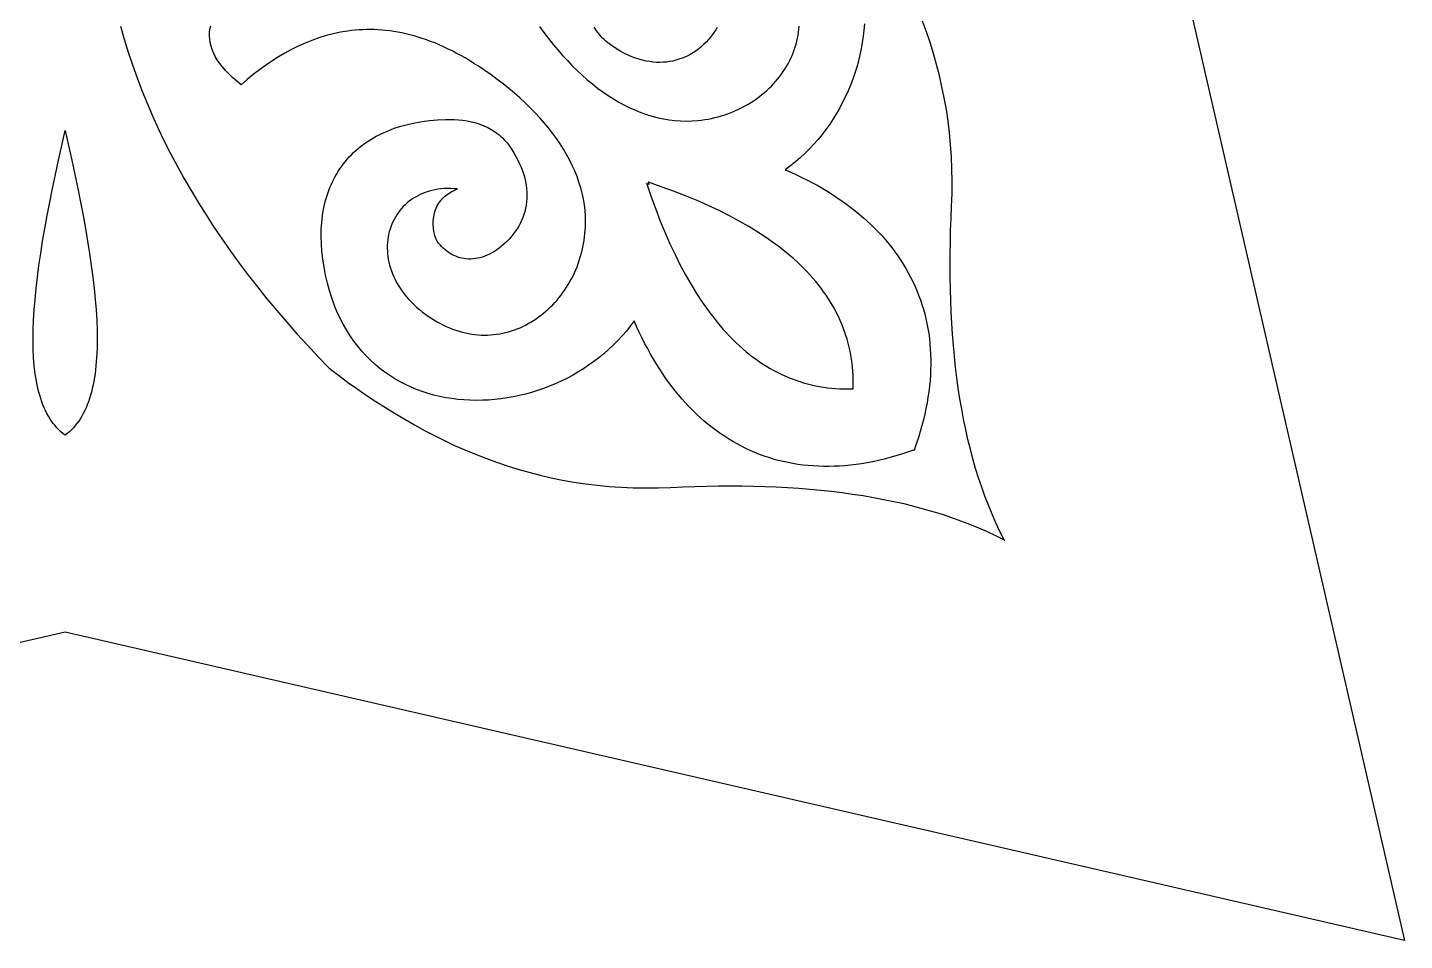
# Model space of a CAD drawing. Extents: x -159 to 159, y -159 to 159.
# Drawn here: x -4.5 to 159.1, y -159.1 to -50.7 of the extents above; entities that cross this region are included whole.
import ezdxf

# ---------------------------------------------------------------- set-up
doc = ezdxf.new("R2010")
doc.units = 0
doc.layers.add('LAYER_1', color=18, linetype='CONTINUOUS')

msp = doc.modelspace()

# ---------------------------------------------------------------- linework, layer by layer
at = {"layer": 'LAYER_1'}
for points in [[(159.1, -159.1), (0, -122.5), (-159.1, -159.1), (-122.5, 0), (-159.1, 159.1), (0, 122.5), (159.1, 159.1), (122.5, 0)], [(0, -62.94), (0.41, -64.72), (0.79, -66.46), (1.16, -68.16), (1.51, -69.82), (1.83, -71.44), (2.13, -73.03), (2.41, -74.57), (2.67, -76.08), (2.9, -77.54), (3.11, -78.96), (3.29, -80.35), (3.44, -81.69), (3.57, -82.99), (3.67, -84.24), (3.75, -85.46), (3.79, -86.63), (3.8, -87.76), (3.79, -88.84), (3.74, -89.88), (3.66, -90.87), (3.55, -91.82), (3.4, -92.72), (3.32, -93.15), (3.23, -93.57), (3.12, -93.99), (3.01, -94.38), (2.89, -94.77), (2.77, -95.15), (2.63, -95.51), (2.48, -95.86), (2.33, -96.2), (2.16, -96.53), (1.99, -96.84), (1.81, -97.15), (1.62, -97.44), (1.41, -97.71), (1.2, -97.98), (0.98, -98.23), (0.75, -98.48), (0.51, -98.71), (0.26, -98.92), (0, -99.13), (-0.26, -98.92), (-0.51, -98.71), (-0.75, -98.48), (-0.98, -98.23), (-1.2, -97.98), (-1.41, -97.71), (-1.62, -97.44), (-1.81, -97.15), (-1.99, -96.84), (-2.16, -96.53), (-2.33, -96.2), (-2.48, -95.86), (-2.63, -95.51), (-2.77, -95.15), (-2.89, -94.77), (-3.01, -94.38), (-3.12, -93.99), (-3.23, -93.57), (-3.32, -93.15), (-3.4, -92.72), (-3.55, -91.82), (-3.66, -90.87), (-3.74, -89.88), (-3.79, -88.84), (-3.8, -87.76), (-3.79, -86.63), (-3.75, -85.46), (-3.67, -84.24), (-3.57, -82.99), (-3.44, -81.69), (-3.29, -80.35), (-3.11, -78.96), (-2.9, -77.54), (-2.67, -76.08), (-2.41, -74.57), (-2.13, -73.03), (-1.83, -71.44), (-1.51, -69.82), (-1.16, -68.16), (-0.79, -66.46), (-0.41, -64.72)], [(93.54, -93.54), (93.59, -93.54), (93.61, -93.57), (93.61, -93.54), (93.64, -93.54), (93.62, -93.52), (93.62, -93.02), (93.62, -92.52), (93.6, -92.02), (93.57, -91.53), (93.53, -91.04), (93.48, -90.55), (93.41, -90.07), (93.33, -89.6), (93.24, -89.12), (93.14, -88.65), (93.02, -88.19), (92.89, -87.73), (92.75, -87.27), (92.6, -86.82), (92.43, -86.37), (92.26, -85.92), (92.07, -85.48), (91.86, -85.04), (91.65, -84.6), (91.42, -84.17), (91.18, -83.75), (90.93, -83.32), (90.67, -82.91), (90.39, -82.49), (90.1, -82.08), (89.8, -81.67), (89.49, -81.27), (89.17, -80.87), (88.83, -80.47), (88.48, -80.08), (88.12, -79.69), (87.74, -79.31), (87.36, -78.93), (86.96, -78.55), (86.55, -78.18), (86.12, -77.81), (85.69, -77.45), (85.24, -77.09), (84.78, -76.73), (84.31, -76.38), (83.32, -75.69), (82.29, -75.01), (81.21, -74.35), (80.08, -73.7), (78.91, -73.07), (77.68, -72.45), (76.4, -71.85), (75.08, -71.27), (73.7, -70.7), (72.28, -70.15), (70.81, -69.61), (69.29, -69.09), (69.26, -69.06), (69.25, -69.06), (69.26, -69.08), (69.24, -69.07), (69.24, -69.08), (69.27, -69.1), (69.35, -69.35), (69.1, -69.27), (69.08, -69.24), (69.07, -69.24), (69.08, -69.26), (69.06, -69.25), (69.06, -69.26), (69.09, -69.29), (69.61, -70.81), (70.15, -72.28), (70.7, -73.7), (71.27, -75.08), (71.85, -76.4), (72.45, -77.68), (73.07, -78.91), (73.7, -80.08), (74.35, -81.21), (75.01, -82.29), (75.69, -83.32), (76.38, -84.31), (76.73, -84.78), (77.09, -85.24), (77.45, -85.69), (77.81, -86.12), (78.18, -86.55), (78.55, -86.96), (78.93, -87.36), (79.31, -87.74), (79.69, -88.12), (80.08, -88.48), (80.47, -88.83), (80.87, -89.17), (81.27, -89.49), (81.67, -89.8), (82.08, -90.1), (82.49, -90.39), (82.91, -90.67), (83.32, -90.93), (83.75, -91.18), (84.17, -91.42), (84.6, -91.65), (85.04, -91.86), (85.48, -92.07), (85.92, -92.26), (86.37, -92.43), (86.82, -92.6), (87.27, -92.75), (87.73, -92.89), (88.19, -93.02), (88.65, -93.14), (89.12, -93.24), (89.6, -93.33), (90.07, -93.41), (90.56, -93.48), (91.04, -93.53), (91.53, -93.57), (92.02, -93.6), (92.52, -93.62), (93.02, -93.62), (93.52, -93.62), (93.54, -93.64), (93.54, -93.62), (93.57, -93.61), (93.54, -93.59)]]:
    msp.add_lwpolyline(points, close=True, dxfattribs=at)
for points in [[(6.56, -50.54), (7.01, -52.09), (7.48, -53.63), (8, -55.16), (8.54, -56.68), (9.12, -58.2), (9.74, -59.71), (10.38, -61.21), (11.06, -62.7), (11.78, -64.19), (12.52, -65.67), (13.3, -67.15), (14.11, -68.61), (14.96, -70.07), (15.83, -71.53), (16.74, -72.97), (17.68, -74.41), (18.65, -75.84), (19.65, -77.27), (20.68, -78.69), (21.75, -80.1), (22.85, -81.51), (23.97, -82.91), (25.13, -84.3), (26.32, -85.69), (27.54, -87.07), (28.79, -88.44), (30.06, -89.81), (31.37, -91.17), (32.46, -91.99), (33.56, -92.8), (34.67, -93.59), (35.78, -94.36), (36.91, -95.11), (38.04, -95.84), (39.19, -96.54), (40.34, -97.23), (41.5, -97.9), (42.68, -98.54), (43.86, -99.15), (45.06, -99.75), (46.27, -100.32), (47.49, -100.86), (48.73, -101.37), (49.97, -101.86), (51.23, -102.32), (52.51, -102.75), (53.79, -103.15), (55.09, -103.52), (56.41, -103.86), (57.74, -104.16), (59.08, -104.44), (60.44, -104.68), (61.82, -104.88), (63.21, -105.06), (64.62, -105.19), (66.05, -105.29), (67.49, -105.35), (68.95, -105.38), (70.43, -105.36), (71.93, -105.31), (73.37, -105.24), (74.8, -105.19), (76.21, -105.16), (77.62, -105.14), (79.02, -105.13), (80.4, -105.14), (81.77, -105.16), (83.13, -105.2), (84.48, -105.26), (85.81, -105.33), (87.14, -105.41), (88.45, -105.52), (89.74, -105.64), (91.03, -105.77), (92.29, -105.93), (93.55, -106.1), (94.79, -106.29), (96.02, -106.5), (97.23, -106.73), (98.43, -106.98), (99.61, -107.24), (100.77, -107.53), (101.92, -107.84), (103.06, -108.16), (104.18, -108.51), (105.28, -108.88), (106.36, -109.27), (107.43, -109.68), (108.48, -110.11), (109.51, -110.56), (110.53, -111.04), (111.53, -111.54), (111.61, -111.63), (111.6, -111.6), (111.63, -111.61), (111.54, -111.53), (111.04, -110.53), (110.56, -109.51), (110.11, -108.48), (109.68, -107.43), (109.27, -106.36), (108.88, -105.28), (108.51, -104.18), (108.16, -103.06), (107.83, -101.92), (107.53, -100.77), (107.24, -99.61), (106.98, -98.43), (106.73, -97.23), (106.5, -96.02), (106.29, -94.79), (106.1, -93.55), (105.93, -92.29), (105.77, -91.03), (105.64, -89.74), (105.52, -88.45), (105.41, -87.14), (105.33, -85.81), (105.26, -84.48), (105.2, -83.13), (105.16, -81.77), (105.14, -80.4), (105.13, -79.02), (105.14, -77.62), (105.16, -76.21), (105.19, -74.8), (105.24, -73.37), (105.31, -71.93), (105.36, -70.43), (105.38, -68.95), (105.35, -67.49), (105.29, -66.05), (105.19, -64.62), (105.06, -63.21), (104.88, -61.82), (104.68, -60.44), (104.44, -59.08), (104.16, -57.74), (103.86, -56.41), (103.52, -55.09), (103.15, -53.79), (102.75, -52.5), (102.32, -51.23), (101.86, -49.97)], [(94.94, -50.29), (94.88, -51.03), (94.8, -51.76), (94.69, -52.5), (94.56, -53.23), (94.41, -53.96), (94.23, -54.69), (94.03, -55.41), (93.81, -56.12), (93.57, -56.83), (93.3, -57.54), (93.01, -58.23), (92.7, -58.92), (92.36, -59.59), (92.01, -60.26), (91.63, -60.92), (91.24, -61.56), (90.82, -62.19), (90.38, -62.81), (89.92, -63.41), (89.44, -63.99), (88.95, -64.56), (88.43, -65.12), (87.89, -65.65), (87.33, -66.17), (86.76, -66.67), (86.16, -67.14), (85.55, -67.6), (86.22, -67.89), (86.88, -68.2), (87.53, -68.51), (88.17, -68.83), (88.79, -69.16), (89.4, -69.49), (90, -69.84), (90.59, -70.19), (91.16, -70.55), (91.73, -70.92), (92.27, -71.29), (92.81, -71.68), (93.33, -72.07), (93.84, -72.47), (94.34, -72.87), (94.82, -73.29), (95.29, -73.71), (95.75, -74.13), (96.19, -74.57), (96.62, -75.01), (97.04, -75.46), (97.44, -75.92), (97.83, -76.38), (98.2, -76.85), (98.57, -77.33), (98.91, -77.81), (99.24, -78.31), (99.56, -78.8), (99.87, -79.31), (100.16, -79.82), (100.43, -80.34), (100.69, -80.86), (100.94, -81.39), (101.17, -81.93), (101.39, -82.48), (101.59, -83.03), (101.78, -83.58), (101.95, -84.15), (102.11, -84.71), (102.25, -85.29), (102.37, -85.87), (102.49, -86.46), (102.58, -87.05), (102.66, -87.65), (102.73, -88.25), (102.77, -88.86), (102.81, -89.48), (102.83, -90.1), (102.83, -90.73), (102.81, -91.36), (102.78, -92), (102.74, -92.64), (102.67, -93.29), (102.59, -93.95), (102.5, -94.61), (102.39, -95.27), (102.26, -95.94), (102.11, -96.62), (101.95, -97.3), (101.77, -97.98), (101.58, -98.67), (101.36, -99.37), (101.13, -100.07), (100.89, -100.77), (100.95, -100.84), (100.95, -100.84), (100.95, -100.84), (100.92, -100.84), (100.9, -100.84), (100.89, -100.83), (100.88, -100.84), (100.86, -100.85), (100.87, -100.87), (100.87, -100.87), (100.87, -100.87), (100.85, -100.86), (100.84, -100.88), (100.83, -100.89), (100.84, -100.9), (100.84, -100.92), (100.84, -100.95), (100.84, -100.95), (100.84, -100.95), (100.77, -100.89), (100.07, -101.13), (99.37, -101.36), (98.67, -101.58), (97.98, -101.77), (97.3, -101.95), (96.62, -102.11), (95.94, -102.26), (95.27, -102.39), (94.61, -102.5), (93.95, -102.59), (93.29, -102.67), (92.64, -102.74), (92, -102.78), (91.36, -102.81), (90.73, -102.83), (90.1, -102.83), (89.48, -102.81), (88.86, -102.77), (88.25, -102.73), (87.65, -102.66), (87.05, -102.58), (86.46, -102.49), (85.87, -102.37), (85.29, -102.25), (84.71, -102.11), (84.15, -101.95), (83.58, -101.78), (83.03, -101.59), (82.48, -101.39), (81.93, -101.17), (81.39, -100.94), (80.86, -100.69), (80.34, -100.43), (79.82, -100.16), (79.31, -99.87), (78.8, -99.56), (78.31, -99.24), (77.81, -98.91), (77.33, -98.57), (76.85, -98.2), (76.38, -97.83), (75.92, -97.44), (75.46, -97.04), (75.01, -96.62), (74.57, -96.19), (74.13, -95.75), (73.71, -95.29), (73.29, -94.82), (72.87, -94.34), (72.47, -93.84), (72.07, -93.33), (71.68, -92.81), (71.29, -92.28), (70.92, -91.73), (70.55, -91.17), (70.19, -90.59), (69.84, -90), (69.49, -89.41), (69.16, -88.79), (68.83, -88.17), (68.51, -87.53), (68.2, -86.88), (67.89, -86.22), (67.6, -85.55), (67.14, -86.16), (66.67, -86.76), (66.17, -87.33), (65.65, -87.89), (65.12, -88.43), (64.56, -88.95), (63.99, -89.45), (63.41, -89.93), (62.81, -90.38), (62.19, -90.82), (61.56, -91.24), (60.92, -91.64), (60.26, -92.01), (59.59, -92.37), (58.92, -92.7), (58.23, -93.01), (57.54, -93.3), (56.83, -93.57), (56.12, -93.81), (55.41, -94.03), (54.69, -94.23), (53.96, -94.41), (53.23, -94.56), (52.5, -94.69), (51.76, -94.8), (51.03, -94.88), (50.29, -94.94), (49.56, -94.97), (48.82, -94.98), (48.09, -94.97), (47.37, -94.93), (46.64, -94.86), (45.92, -94.77), (45.21, -94.66), (44.5, -94.52), (43.8, -94.35), (43.11, -94.15), (42.43, -93.93), (41.75, -93.69), (41.09, -93.41), (40.44, -93.11), (39.8, -92.78), (39.18, -92.42), (38.57, -92.04), (37.97, -91.63), (37.39, -91.19), (36.83, -90.72), (36.28, -90.22), (35.75, -89.7), (35.24, -89.14), (34.76, -88.56), (34.29, -87.94), (33.84, -87.3), (33.42, -86.62), (33.02, -85.92), (32.64, -85.19), (32.29, -84.42), (31.97, -83.63), (31.67, -82.8), (31.4, -81.94), (31.15, -81.05), (30.94, -80.13), (30.76, -79.18), (30.61, -78.19), (30.5, -77.28), (30.44, -76.4), (30.41, -75.53), (30.43, -74.68), (30.48, -73.85), (30.58, -73.05), (30.71, -72.27), (30.87, -71.51), (30.97, -71.14), (31.08, -70.78), (31.19, -70.42), (31.32, -70.07), (31.45, -69.72), (31.6, -69.38), (31.75, -69.05), (31.91, -68.72), (32.08, -68.4), (32.26, -68.09), (32.45, -67.78), (32.65, -67.48), (32.85, -67.19), (33.07, -66.9), (33.29, -66.62), (33.52, -66.35), (33.76, -66.08), (34.01, -65.82), (34.27, -65.57), (34.53, -65.32), (34.8, -65.09), (35.09, -64.85), (35.38, -64.63), (35.68, -64.42), (35.98, -64.21), (36.3, -64.01), (36.62, -63.81), (36.95, -63.63), (37.29, -63.45), (37.64, -63.28), (38.36, -62.97), (39.1, -62.68), (39.88, -62.43), (40.69, -62.21), (41.54, -62.03), (42.41, -61.88), (43.3, -61.76), (44.23, -61.68), (45.19, -61.64), (45.7, -61.63), (46.22, -61.64), (46.73, -61.67), (47.25, -61.72), (47.76, -61.8), (48.27, -61.9), (48.77, -62.03), (49.26, -62.18), (49.75, -62.37), (50.22, -62.59), (50.68, -62.85), (51.12, -63.14), (51.55, -63.47), (51.76, -63.64), (51.96, -63.83), (52.15, -64.03), (52.34, -64.24), (52.53, -64.46), (52.71, -64.7), (53.01, -65.14), (53.29, -65.58), (53.55, -66.01), (53.78, -66.45), (53.99, -66.88), (54.18, -67.31), (54.34, -67.74), (54.48, -68.17), (54.6, -68.59), (54.69, -69.01), (54.76, -69.42), (54.82, -69.83), (54.85, -70.24), (54.86, -70.64), (54.84, -71.03), (54.81, -71.42), (54.76, -71.8), (54.69, -72.18), (54.6, -72.55), (54.49, -72.92), (54.37, -73.28), (54.22, -73.63), (54.06, -73.97), (53.88, -74.31), (53.68, -74.63), (53.47, -74.95), (53.23, -75.26), (52.99, -75.56), (52.73, -75.85), (52.45, -76.14), (52.15, -76.41), (51.85, -76.67), (51.56, -76.9), (51.27, -77.1), (50.99, -77.29), (50.7, -77.46), (50.41, -77.61), (50.13, -77.74), (49.85, -77.86), (49.56, -77.96), (49.28, -78.04), (49, -78.1), (48.73, -78.15), (48.45, -78.18), (48.18, -78.2), (47.92, -78.2), (47.65, -78.18), (47.39, -78.15), (47.14, -78.1), (46.89, -78.04), (46.64, -77.97), (46.4, -77.88), (46.17, -77.78), (45.94, -77.66), (45.72, -77.54), (45.5, -77.4), (45.3, -77.24), (45.1, -77.08), (44.9, -76.9), (44.72, -76.71), (44.54, -76.51), (44.37, -76.3), (44.21, -76.08), (44.06, -75.85), (43.92, -75.4), (43.81, -74.95), (43.74, -74.5), (43.71, -74.05), (43.72, -73.61), (43.78, -73.18), (43.82, -72.96), (43.87, -72.75), (43.93, -72.55), (44, -72.35), (44.08, -72.15), (44.17, -71.95), (44.28, -71.76), (44.39, -71.58), (44.51, -71.4), (44.65, -71.23), (44.8, -71.06), (44.95, -70.9), (45.12, -70.75), (45.3, -70.6), (45.49, -70.46), (45.69, -70.33), (45.9, -70.2), (46.13, -70.09), (46.36, -69.98), (46.61, -69.88), (46.2, -69.85), (45.8, -69.83), (45.41, -69.83), (45.02, -69.84), (44.64, -69.87), (44.28, -69.92), (43.92, -69.98), (43.57, -70.06), (43.23, -70.15), (42.9, -70.25), (42.58, -70.37), (42.27, -70.5), (41.97, -70.65), (41.68, -70.8), (41.4, -70.97), (41.14, -71.15), (40.88, -71.34), (40.63, -71.54), (40.4, -71.76), (40.17, -71.98), (39.96, -72.21), (39.76, -72.45), (39.57, -72.7), (39.4, -72.96), (39.23, -73.23), (39.08, -73.5), (38.94, -73.78), (38.81, -74.07), (38.7, -74.36), (38.6, -74.66), (38.51, -74.97), (38.43, -75.28), (38.37, -75.6), (38.33, -75.92), (38.29, -76.24), (38.27, -76.57), (38.27, -76.9), (38.28, -77.23), (38.3, -77.57), (38.34, -77.91), (38.39, -78.25), (38.46, -78.59), (38.55, -78.93), (38.64, -79.28), (38.76, -79.62), (38.89, -79.96), (39.04, -80.3), (39.2, -80.64), (39.38, -80.98), (39.57, -81.32), (39.78, -81.66), (40.01, -81.99), (40.26, -82.32), (40.52, -82.64), (40.8, -82.97), (41.1, -83.28), (41.41, -83.6), (41.74, -83.9), (42.09, -84.21), (42.46, -84.5), (42.85, -84.79), (43.26, -85.08), (43.68, -85.35), (44.12, -85.62), (44.5, -85.83), (44.88, -86.03), (45.26, -86.21), (45.64, -86.38), (46.03, -86.53), (46.41, -86.66), (46.79, -86.78), (47.17, -86.89), (47.55, -86.98), (47.93, -87.05), (48.3, -87.12), (48.68, -87.17), (49.06, -87.2), (49.43, -87.22), (49.8, -87.23), (50.17, -87.22), (50.54, -87.21), (50.9, -87.17), (51.26, -87.13), (51.62, -87.07), (51.98, -87), (52.33, -86.92), (52.68, -86.83), (53.03, -86.73), (53.37, -86.61), (53.71, -86.48), (54.04, -86.35), (54.37, -86.2), (54.7, -86.04), (55.02, -85.87), (55.34, -85.69), (55.65, -85.5), (55.95, -85.3), (56.25, -85.08), (56.55, -84.86), (56.84, -84.63), (57.12, -84.4), (57.39, -84.15), (57.66, -83.89), (57.93, -83.63), (58.18, -83.35), (58.43, -83.07), (58.67, -82.78), (58.91, -82.48), (59.14, -82.18), (59.36, -81.86), (59.57, -81.54), (59.77, -81.21), (59.97, -80.88), (60.15, -80.54), (60.33, -80.19), (60.5, -79.84), (60.66, -79.47), (60.81, -79.11), (60.95, -78.74), (61.08, -78.36), (61.2, -77.97), (61.31, -77.58), (61.41, -77.19), (61.5, -76.79), (61.58, -76.39), (61.65, -75.98), (61.71, -75.57), (61.75, -75.15), (61.81, -74.47), (61.83, -73.78), (61.81, -73.1), (61.76, -72.42), (61.68, -71.75), (61.57, -71.07), (61.43, -70.4), (61.25, -69.73), (61.04, -69.06), (60.81, -68.4), (60.54, -67.74), (60.25, -67.09), (59.93, -66.44), (59.57, -65.79), (59.2, -65.15), (58.79, -64.52), (58.36, -63.89), (57.9, -63.26), (57.42, -62.64), (56.91, -62.03), (56.38, -61.43), (55.83, -60.83), (55.25, -60.24), (54.65, -59.66), (54.03, -59.08), (53.38, -58.52), (52.72, -57.96), (52.03, -57.41), (51.33, -56.87), (50.6, -56.34), (49.86, -55.82), (49.09, -55.31), (48.56, -54.97), (48.04, -54.64), (47.51, -54.33), (46.99, -54.03), (46.47, -53.75), (45.96, -53.48), (45.44, -53.23), (44.93, -52.99), (44.43, -52.76), (43.92, -52.55), (43.42, -52.36), (42.92, -52.17), (42.43, -52), (41.94, -51.85), (41.45, -51.7), (40.96, -51.57), (40.48, -51.46), (40, -51.35), (39.52, -51.26), (39.05, -51.18), (38.57, -51.11), (38.11, -51.06), (37.64, -51.01), (37.18, -50.98), (36.72, -50.96), (36.26, -50.95), (35.8, -50.96), (35.35, -50.97), (34.9, -51), (34.46, -51.03), (34.01, -51.08), (33.57, -51.13), (32.7, -51.28), (31.84, -51.46), (30.99, -51.68), (30.15, -51.94), (29.32, -52.24), (28.5, -52.57), (27.69, -52.93), (26.9, -53.33), (26.11, -53.76), (25.34, -54.21), (24.57, -54.7), (23.82, -55.21), (23.07, -55.75), (22.34, -56.31), (21.62, -56.9), (20.91, -57.5), (20.38, -57.08), (19.9, -56.65), (19.46, -56.23), (19.05, -55.81), (18.69, -55.39), (18.37, -54.97), (18.08, -54.56), (17.84, -54.14), (17.63, -53.73), (17.46, -53.32), (17.33, -52.92), (17.23, -52.51), (17.17, -52.11), (17.15, -51.71), (17.16, -51.31), (17.2, -50.91), (17.29, -50.51)], [(56.34, -50.6), (56.87, -51.32), (57.41, -52.03), (57.96, -52.72), (58.52, -53.38), (59.08, -54.03), (59.66, -54.65), (60.24, -55.25), (60.83, -55.83), (61.43, -56.38), (62.03, -56.91), (62.64, -57.42), (63.26, -57.9), (63.89, -58.36), (64.52, -58.79), (65.15, -59.2), (65.79, -59.57), (66.44, -59.92), (67.09, -60.25), (67.74, -60.54), (68.4, -60.81), (69.06, -61.04), (69.73, -61.25), (70.4, -61.42), (71.07, -61.57), (71.75, -61.68), (72.42, -61.76), (73.1, -61.81), (73.79, -61.83), (74.47, -61.81), (75.15, -61.75), (75.57, -61.71), (75.98, -61.65), (76.39, -61.58), (76.79, -61.5), (77.19, -61.41), (77.58, -61.31), (77.97, -61.2), (78.36, -61.08), (78.74, -60.95), (79.11, -60.81), (79.47, -60.66), (79.84, -60.5), (80.19, -60.33), (80.54, -60.15), (80.88, -59.96), (81.21, -59.77), (81.54, -59.57), (81.86, -59.36), (82.18, -59.14), (82.48, -58.91), (82.78, -58.67), (83.07, -58.43), (83.35, -58.18), (83.63, -57.93), (83.89, -57.66), (84.15, -57.39), (84.4, -57.12), (84.63, -56.84), (84.86, -56.55), (85.08, -56.25), (85.3, -55.95), (85.5, -55.65), (85.69, -55.34), (85.87, -55.02), (86.04, -54.7), (86.2, -54.37), (86.35, -54.04), (86.48, -53.71), (86.61, -53.37), (86.73, -53.03), (86.83, -52.68), (86.92, -52.33), (87, -51.98), (87.07, -51.62), (87.13, -51.26), (87.17, -50.9), (87.2, -50.54)], [(77.46, -50.7), (77.29, -50.99), (77.1, -51.27), (76.9, -51.56), (76.67, -51.85), (76.41, -52.15), (76.14, -52.45), (75.85, -52.73), (75.56, -52.99), (75.26, -53.23), (74.95, -53.47), (74.63, -53.68), (74.31, -53.88), (73.97, -54.06), (73.63, -54.22), (73.28, -54.37), (72.92, -54.49), (72.55, -54.6), (72.18, -54.69), (71.8, -54.76), (71.42, -54.81), (71.03, -54.84), (70.63, -54.86), (70.23, -54.85), (69.83, -54.82), (69.42, -54.76), (69.01, -54.69), (68.59, -54.6), (68.17, -54.48), (67.74, -54.34), (67.31, -54.18), (66.88, -53.99), (66.45, -53.78), (66.01, -53.55), (65.58, -53.29), (65.14, -53.01), (64.7, -52.71), (64.46, -52.53), (64.24, -52.34), (64.03, -52.15), (63.83, -51.96), (63.64, -51.76), (63.47, -51.55), (63.14, -51.12), (62.85, -50.68)]]:
    msp.add_lwpolyline(points, dxfattribs=at)

doc.saveas('drawing.dxf')
